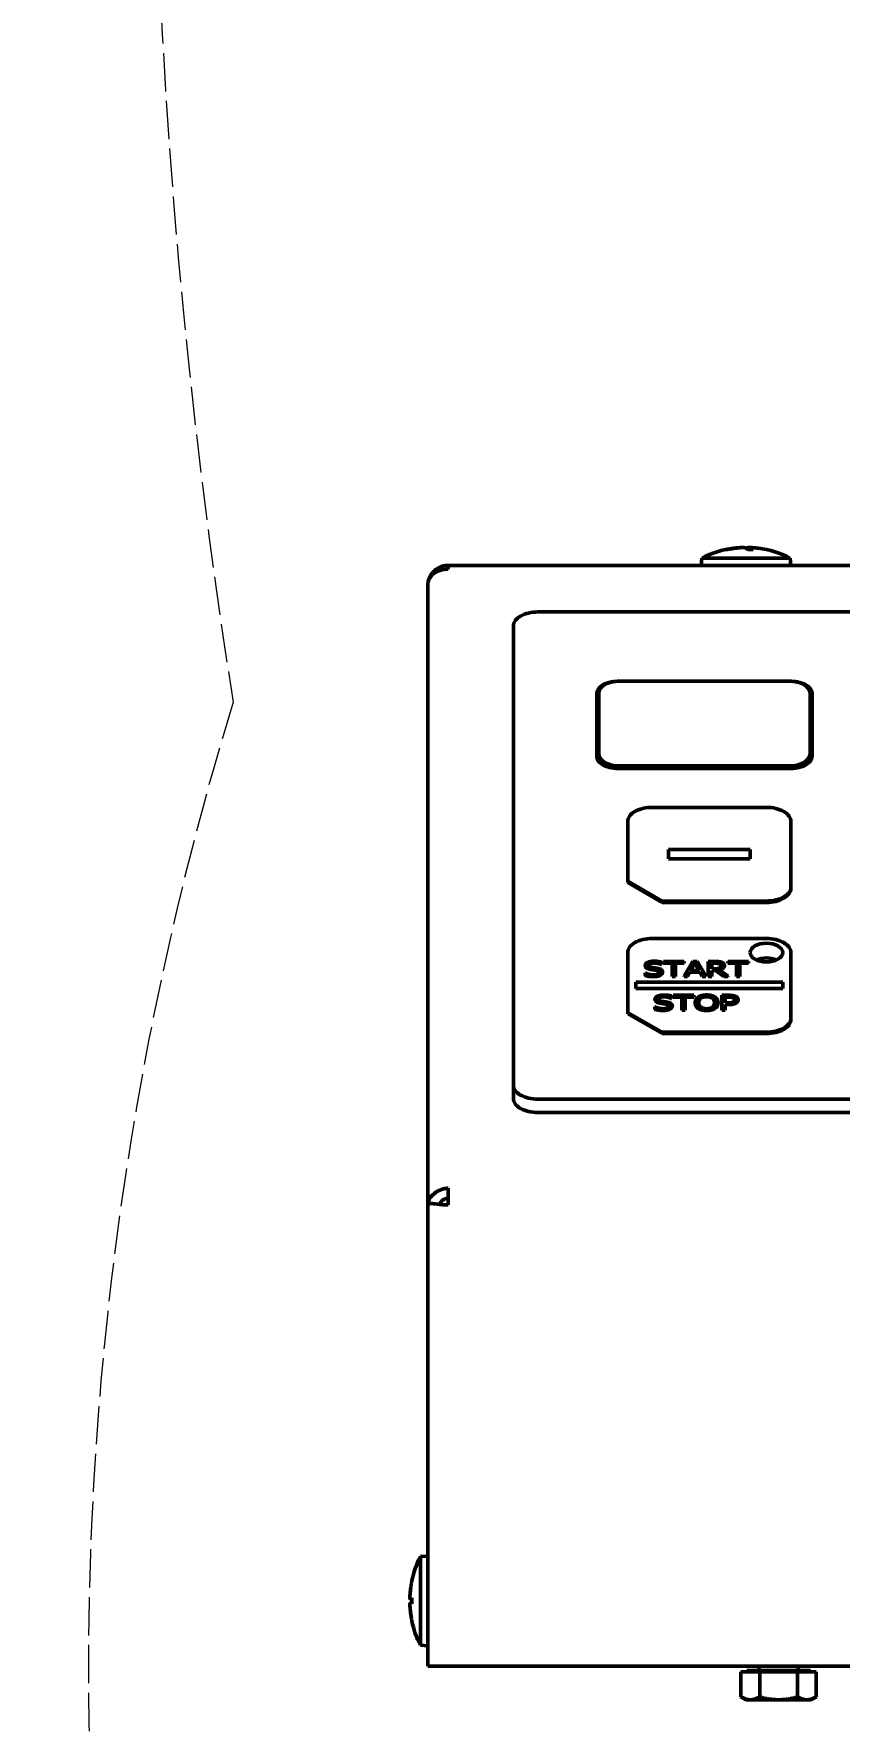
# Model space of a CAD drawing. Header units: inches. Extents: x 3110 to 5380, y 935 to 5515.
# Drawn here: x 4216.8 to 4279.9, y 4551.9 to 4684.7 of the extents above; entities that cross this region are included whole.
import ezdxf

# ---------------------------------------------------------------- set-up
doc = ezdxf.new("R2010")
doc.units = ezdxf.units.IN
doc.header["$MEASUREMENT"] = 0
doc.linetypes.add('AM_ISO02W050x2', pattern=[3.75, 3, -0.75])
doc.linetypes.add('HIDDEN', pattern=[0.375, 0.25, -0.125])
for name, color, linetype, lineweight in [('AM_0', 7, 'Continuous', 30), ('am_3', 6, 'HIDDEN', 15), ('AM_5', 92, 'Continuous', 15), ('Visibile (ISO)', 7, 'Continuous', 50)]:
    doc.layers.add(name, color=color, linetype=linetype, lineweight=lineweight)
doc.styles.get("Standard").update_dxf_attribs({"font": 'ROMANS.SHX'})
doc.dimstyles.new('AM_ANSI$0', dxfattribs={"dimtxt": 0.12, "dimasz": 0.12, "dimexe": 0.1, "dimexo": 0.05, "dimgap": 0.06, "dimtad": 0, "dimtih": 1, "dimtoh": 1, "dimdec": 4, "dimzin": 7, "dimdsep": 46, "dimtxsty": 'Standard', "dimcen": 0, "dimclrd": 256, "dimclre": 256, "dimclrt": 140, "dimadec": 0, "dimazin": 2, "dimtp": 0.1, "dimtm": 0.1, "dimtfac": 0.71, "dimtdec": 4, "dimtofl": 0, "dimtmove": 0, "dimatfit": 3, "dimfxl": 1, "dimtolj": 1, "dimtzin": 7, "dimlwd": -1, "dimlwe": -1, "dimarcsym": 1})

# ---------------------------------------------------------------- blocks, each defined once
blk = doc.blocks.new('_ClosedBlank')
at = {"layer": 'AM_0', "color": 0, "lineweight": -2}
for p, q in [((-1, 0.1667), (0, 0)), ((-1, 0.1667), (-1, -0.1667)), ((0, 0), (-1, -0.1667))]:
    blk.add_line(p, q, dxfattribs=at)
blk = doc.blocks.new('*D36')
at = {"layer": 'AM_5', "linetype": 'ByBlock', "transparency": 16777216}
for p, q in [((3542.38, 4667.91), (3542.38, 2583.34)), ((5318.27, 4667.91), (5318.27, 2583.34)), ((3612.38, 2583.44), (4172, 2583.44)), ((5248.27, 2583.44), (4688.66, 2583.44))]:
    blk.add_line(p, q, dxfattribs=at)
at = {"layer": 'Defpoints', "color": 0, "transparency": 16777216}
for p in [(3542.38, 4667.96), (5318.27, 4667.96), (5318.27, 2583.44)]:
    blk.add_point(p, dxfattribs=at)
at = {"layer": 'AM_5', "transparency": 16777216, "xscale": 70, "yscale": 70, "zscale": 70, "rotation": 180}
blk.add_blockref('_ClosedBlank', (3542.38, 2583.44), dxfattribs=at)
at = {"layer": 'AM_5', "transparency": 16777216, "xscale": 70, "yscale": 70, "zscale": 70}
blk.add_blockref('_ClosedBlank', (5318.27, 2583.44), dxfattribs=at)
at = {"layer": 'AM_5', "color": 140, "transparency": 16777216, "insert": (4430.33, 2583.44), "char_height": 70, "attachment_point": 5}
blk.add_mtext('\\A1;200 MAX', dxfattribs=at)
blk = doc.blocks.new('*D38')
at = {"layer": 'AM_5', "linetype": 'ByBlock', "transparency": 16777216}
for p, q in [((4430.28, 5357.94), (3215.67, 5357.94)), ((3215.77, 5287.94), (3215.77, 4635.08)), ((3215.77, 3852.21), (3215.77, 4505.08)), ((4214.28, 3782.21), (3215.67, 3782.21))]:
    blk.add_line(p, q, dxfattribs=at)
at = {"layer": 'Defpoints', "color": 0, "transparency": 16777216}
for p in [(3215.77, 5357.94), (4430.33, 5357.94), (4214.33, 3782.21)]:
    blk.add_point(p, dxfattribs=at)
at = {"layer": 'AM_5', "transparency": 16777216, "xscale": 70, "yscale": 70, "zscale": 70}
for p, rotation in [((3215.77, 5357.94), 90), ((3215.77, 3782.21), 270)]:
    blk.add_blockref('_ClosedBlank', p, dxfattribs=dict(at, rotation=rotation))
at = {"layer": 'AM_5', "color": 140, "transparency": 16777216, "insert": (3215.77, 4570.08), "char_height": 70, "attachment_point": 5}
blk.add_mtext('\\A1;1576', dxfattribs=at)

msp = doc.modelspace()

# ---------------------------------------------------------------- linework, layer by layer
at = {"layer": 'am_3', "linetype": 'AM_ISO02W050x2'}
for centre, radius, start, end in [((4741.53217, 4712.79003), 515.44705, 157.8651337, 188.981805), ((4479.24651, 4556.63054), 258.18415, 162.9531797, 201.4089047)]:
    msp.add_arc(centre, radius, start, end, dxfattribs=at)
at = {"layer": 'Visibile (ISO)'}
for p, q in [((4271.17293, 4644.28906), (4271.08525, 4644.28906)), ((4273.18314, 4644.28906), (4272.79831, 4644.28906)), ((4272.85692, 4644.38251), (4272.84875, 4644.28906)), ((4249.27674, 4643.04255), (4366.39674, 4643.04255)), ((4249.27674, 4642.75319), (4249.27674, 4643.04255)), ((4269.16747, 4643.6223), (4269.11674, 4643.04255)), ((4269.16747, 4643.6223), (4276.10602, 4643.6223)), ((4276.10602, 4643.6223), (4276.15674, 4643.04255)), ((4247.67721, 4641.44255), (4247.67674, 4641.44255)), ((4247.67674, 4641.40406), (4247.67674, 4641.44255)), ((4247.67674, 4592.96794), (4247.67674, 4641.40406)), ((4256.31674, 4639.39664), (4319.03674, 4639.39664)), ((4254.39674, 4602.32066), (4254.39674, 4638.29537)), ((4262.71674, 4633.9768), (4276.02874, 4633.9768)), ((4260.92474, 4628.0903), (4260.92474, 4633.00929)), ((4261.08474, 4628.26857), (4261.08474, 4633.04072)), ((4277.66074, 4633.04072), (4277.66074, 4628.26857)), ((4277.71717, 4632.29224), (4277.66074, 4632.29224)), ((4277.82074, 4633.00929), (4277.82074, 4628.0903)), ((4261.08474, 4628.16372), (4261.08474, 4628.26857)), ((4277.66074, 4628.16372), (4277.66074, 4628.26857)), ((4261.11674, 4627.97926), (4261.11674, 4627.64523)), ((4276.15674, 4627.13587), (4262.58874, 4627.13587)), ((4276.02874, 4627.33249), (4262.71674, 4627.33249)), ((4262.71674, 4627.22764), (4276.02874, 4627.22764)), ((4263.35674, 4618.2994), (4263.35674, 4622.98249)), ((4265.27674, 4624.08376), (4274.23674, 4624.08376)), ((4276.15674, 4622.98249), (4276.15674, 4617.84324)), ((4266.55674, 4620.05102), (4266.55674, 4620.7852)), ((4266.55674, 4620.7852), (4272.95674, 4620.7852)), ((4272.95674, 4620.7852), (4272.95674, 4620.05102)), ((4272.95674, 4620.05102), (4266.55674, 4620.05102)), ((4266.55674, 4620.04578), (4266.55674, 4620.05102)), ((4272.95674, 4620.04578), (4266.55674, 4620.04578)), ((4272.95674, 4620.04578), (4272.95674, 4620.05102)), ((4263.35674, 4618.19455), (4263.35674, 4618.2994)), ((4266.07203, 4616.74198), (4263.35674, 4618.2994)), ((4266.07203, 4616.63713), (4263.35674, 4618.19455)), ((4276.15674, 4617.73839), (4276.15674, 4617.84324)), ((4274.23674, 4616.74198), (4266.07203, 4616.74198)), ((4266.07203, 4616.63713), (4266.07203, 4616.74198)), ((4274.23674, 4616.63713), (4266.07203, 4616.63713)), ((4265.27674, 4613.80527), (4274.23674, 4613.80527)), ((4263.35674, 4608.02091), (4263.35674, 4612.704)), ((4276.15674, 4612.704), (4276.15674, 4607.56475)), ((4264.71964, 4610.91428), (4264.71964, 4611.10854)), ((4264.71964, 4611.10854), (4264.73936, 4611.10854)), ((4264.71964, 4610.90904), (4264.71964, 4610.91428)), ((4264.73443, 4611.69079), (4264.73443, 4611.69604)), ((4264.86596, 4611.4805), (4264.86596, 4611.48575)), ((4265.20135, 4611.37771), (4265.20135, 4611.38296)), ((4266.02011, 4611.76865), (4266.00038, 4611.76865)), ((4266.00038, 4611.76341), (4266.00038, 4611.76865)), ((4266.02011, 4611.76341), (4266.00038, 4611.76341)), ((4266.02011, 4611.95348), (4266.02011, 4611.76865)), ((4266.02011, 4611.76341), (4266.02011, 4611.76865)), ((4266.09902, 4611.1712), (4266.09902, 4611.17644)), ((4266.16643, 4611.87049), (4266.16643, 4612.00817)), ((4266.16643, 4612.00817), (4267.79736, 4612.00817)), ((4266.84708, 4611.87049), (4266.16643, 4611.87049)), ((4266.16643, 4611.86525), (4266.16643, 4611.87049)), ((4266.84708, 4611.86525), (4266.16643, 4611.86525)), ((4266.84708, 4610.8445), (4266.84708, 4611.87049)), ((4267.79736, 4611.87049), (4267.11671, 4611.87049)), ((4267.11671, 4611.87049), (4267.11671, 4610.8445)), ((4267.79736, 4611.86525), (4267.11671, 4611.86525)), ((4267.78421, 4610.8445), (4268.46815, 4612.00817)), ((4267.79736, 4612.00817), (4267.79736, 4611.87049)), ((4267.79736, 4611.86525), (4267.79736, 4611.87049)), ((4268.24126, 4611.16984), (4268.05713, 4610.8445)), ((4268.24126, 4611.1646), (4268.05713, 4610.83926)), ((4269.01563, 4611.16984), (4268.24126, 4611.16984)), ((4268.24126, 4611.1646), (4268.24126, 4611.16984)), ((4269.01563, 4611.1646), (4268.24126, 4611.1646)), ((4268.31525, 4611.30186), (4268.62762, 4611.84975)), ((4268.94164, 4611.30186), (4268.31525, 4611.30186)), ((4268.62762, 4611.8445), (4268.31824, 4611.30186)), ((4268.46815, 4612.00817), (4268.80025, 4612.00817)), ((4268.62762, 4611.8445), (4268.62762, 4611.84975)), ((4268.62762, 4611.84975), (4268.94164, 4611.30186)), ((4268.93864, 4611.30186), (4268.62762, 4611.8445)), ((4268.80025, 4612.00817), (4269.48419, 4610.8445)), ((4269.19977, 4610.8445), (4269.01563, 4611.16984)), ((4269.01563, 4611.1646), (4269.01563, 4611.16984)), ((4269.19977, 4610.83926), (4269.01563, 4611.1646)), ((4269.67655, 4610.8445), (4269.67655, 4612.00817)), ((4269.67655, 4612.00817), (4270.19937, 4612.00817)), ((4269.94618, 4611.43671), (4269.94618, 4611.87426)), ((4269.94618, 4611.87426), (4270.21417, 4611.87426)), ((4270.21417, 4611.86902), (4269.94618, 4611.86902)), ((4270.18293, 4611.43671), (4269.94618, 4611.43671)), ((4270.25527, 4611.30752), (4269.94618, 4611.30752)), ((4269.94618, 4611.30752), (4269.94618, 4610.8445)), ((4270.25527, 4611.30227), (4269.94618, 4611.30227)), ((4270.89646, 4610.8445), (4270.25527, 4611.30752)), ((4270.25527, 4611.30227), (4270.25527, 4611.30752)), ((4270.89646, 4610.83926), (4270.25527, 4611.30227)), ((4270.5249, 4611.3509), (4271.24665, 4610.8445)), ((4270.53641, 4611.82942), (4270.53641, 4611.83466)), ((4270.94578, 4611.68702), (4270.94578, 4611.69226)), ((4271.20062, 4611.87049), (4271.20062, 4612.00817)), ((4271.20062, 4612.00817), (4272.83155, 4612.00817)), ((4271.88127, 4611.87049), (4271.20062, 4611.87049)), ((4271.20062, 4611.86525), (4271.20062, 4611.87049)), ((4271.88127, 4611.86525), (4271.20062, 4611.86525)), ((4271.88127, 4610.8445), (4271.88127, 4611.87049)), ((4272.83155, 4611.87049), (4272.1509, 4611.87049)), ((4272.1509, 4611.87049), (4272.1509, 4610.8445)), ((4272.83155, 4611.86525), (4272.1509, 4611.86525)), ((4272.83155, 4612.00817), (4272.83155, 4611.87049)), ((4272.83155, 4611.86525), (4272.83155, 4611.87049)), ((4263.99674, 4609.90101), (4263.99674, 4610.37823)), ((4263.99674, 4610.37823), (4275.51674, 4610.37823)), ((4263.99674, 4609.89577), (4263.99674, 4609.90101)), ((4275.51674, 4609.90101), (4263.99674, 4609.90101)), ((4275.51674, 4609.89577), (4263.99674, 4609.89577)), ((4267.11671, 4610.8445), (4266.84708, 4610.8445)), ((4266.84708, 4610.83926), (4266.84708, 4610.8445)), ((4267.11671, 4610.83926), (4266.84708, 4610.83926)), ((4267.11671, 4610.83926), (4267.11671, 4610.8445)), ((4268.05713, 4610.8445), (4267.78421, 4610.8445)), ((4267.78421, 4610.83926), (4267.78421, 4610.8445)), ((4268.05713, 4610.83926), (4267.78421, 4610.83926)), ((4268.05713, 4610.83926), (4268.05713, 4610.8445)), ((4269.48419, 4610.8445), (4269.19977, 4610.8445)), ((4269.19977, 4610.83926), (4269.19977, 4610.8445)), ((4269.48419, 4610.83926), (4269.19977, 4610.83926)), ((4269.48419, 4610.83926), (4269.48419, 4610.8445)), ((4269.94618, 4610.8445), (4269.67655, 4610.8445)), ((4269.67655, 4610.83926), (4269.67655, 4610.8445)), ((4269.94618, 4610.83926), (4269.67655, 4610.83926)), ((4269.94618, 4610.83926), (4269.94618, 4610.8445)), ((4270.89646, 4610.83926), (4270.89646, 4610.8445)), ((4271.24665, 4610.8445), (4270.89646, 4610.8445)), ((4271.24665, 4610.83926), (4270.89646, 4610.83926)), ((4271.24665, 4610.83926), (4271.24665, 4610.8445)), ((4272.1509, 4610.8445), (4271.88127, 4610.8445)), ((4271.88127, 4610.83926), (4271.88127, 4610.8445)), ((4272.1509, 4610.83926), (4271.88127, 4610.83926)), ((4272.1509, 4610.83926), (4272.1509, 4610.8445)), ((4275.51674, 4610.37823), (4275.51674, 4609.90101)), ((4275.51674, 4609.89577), (4275.51674, 4609.90101)), ((4265.48085, 4608.26488), (4265.48085, 4608.45914)), ((4265.48085, 4608.45914), (4265.50058, 4608.45914)), ((4265.48085, 4608.25963), (4265.48085, 4608.26488)), ((4265.49564, 4609.04139), (4265.49564, 4609.04663)), ((4265.62717, 4608.8311), (4265.62717, 4608.83634)), ((4265.96256, 4608.72831), (4265.96256, 4608.73355)), ((4266.78132, 4609.11924), (4266.76159, 4609.11924)), ((4266.76159, 4609.114), (4266.76159, 4609.11924)), ((4266.78132, 4609.114), (4266.76159, 4609.114)), ((4266.78132, 4609.30407), (4266.78132, 4609.11924)), ((4266.78132, 4609.114), (4266.78132, 4609.11924)), ((4266.86023, 4608.52179), (4266.86023, 4608.52703)), ((4266.92764, 4609.22109), (4266.92764, 4609.35877)), ((4266.92764, 4609.35877), (4268.55857, 4609.35877)), ((4267.60829, 4609.22109), (4266.92764, 4609.22109)), ((4266.92764, 4609.21584), (4266.92764, 4609.22109)), ((4267.60829, 4609.21584), (4266.92764, 4609.21584)), ((4267.60829, 4608.19509), (4267.60829, 4609.22109)), ((4268.55857, 4609.22109), (4267.87792, 4609.22109)), ((4267.87792, 4609.22109), (4267.87792, 4608.19509)), ((4268.55857, 4609.21584), (4267.87792, 4609.21584)), ((4268.55857, 4609.35877), (4268.55857, 4609.22109)), ((4268.55857, 4609.21584), (4268.55857, 4609.22109)), ((4268.649, 4608.77169), (4268.649, 4608.77693)), ((4270.44269, 4608.77169), (4270.44269, 4608.77693)), ((4270.73863, 4608.19509), (4270.73863, 4609.35877)), ((4270.73863, 4609.35877), (4271.24829, 4609.35877)), ((4271.00826, 4608.7609), (4271.00826, 4609.22486)), ((4271.00826, 4609.22486), (4271.23185, 4609.22486)), ((4271.23185, 4609.21962), (4271.00826, 4609.21962)), ((4271.1924, 4608.7609), (4271.00826, 4608.7609)), ((4271.23679, 4608.62888), (4271.00826, 4608.62888)), ((4271.00826, 4608.62888), (4271.00826, 4608.19509)), ((4271.23679, 4608.62364), (4271.00826, 4608.62364)), ((4272.02101, 4609.00273), (4272.02101, 4609.00797)), ((4266.07203, 4606.46349), (4263.35674, 4608.02091)), ((4263.35674, 4607.91606), (4263.35674, 4608.02091)), ((4266.07203, 4606.35864), (4263.35674, 4607.91606)), ((4267.87792, 4608.19509), (4267.60829, 4608.19509)), ((4267.60829, 4608.18985), (4267.60829, 4608.19509)), ((4267.87792, 4608.18985), (4267.60829, 4608.18985)), ((4267.87792, 4608.18985), (4267.87792, 4608.19509)), ((4271.00826, 4608.19509), (4270.73863, 4608.19509)), ((4270.73863, 4608.18985), (4270.73863, 4608.19509)), ((4271.00826, 4608.18985), (4270.73863, 4608.18985)), ((4271.00826, 4608.18985), (4271.00826, 4608.19509)), ((4276.15674, 4607.4599), (4276.15674, 4607.56475)), ((4274.23674, 4606.46349), (4266.07203, 4606.46349)), ((4266.07203, 4606.35864), (4266.07203, 4606.46349)), ((4274.23674, 4606.35864), (4266.07203, 4606.35864)), ((4254.39674, 4601.27214), (4254.39674, 4602.32066)), ((4319.03674, 4601.21939), (4256.31674, 4601.21939)), ((4256.31674, 4600.17088), (4319.03674, 4600.17088)), ((4249.27674, 4592.92656), (4249.27674, 4594.2372)), ((4247.7046, 4592.96794), (4247.67674, 4592.96794)), ((4247.67674, 4592.85441), (4247.67674, 4592.96794)), ((4247.67674, 4556.77972), (4247.67674, 4592.85441)), ((4247.09699, 4565.369), (4247.67674, 4565.41972)), ((4247.09699, 4558.43044), (4247.09699, 4565.369)), ((4246.43023, 4563.4596), (4246.43023, 4563.45482)), ((4246.33726, 4562.06465), (4246.43023, 4562.05651)), ((4246.43023, 4562.11773), (4246.43023, 4561.72246)), ((4246.43023, 4560.35013), (4246.43023, 4560.33984)), ((4247.09699, 4558.43044), (4247.67674, 4558.37972)), ((4247.67674, 4556.77972), (4249.27674, 4556.77972)), ((4366.39674, 4556.77972), (4249.27674, 4556.77972)), ((4277.69274, 4556.45972), (4272.70074, 4556.45972)), ((4272.70074, 4556.33172), (4272.70074, 4556.45972)), ((4273.66074, 4556.45972), (4273.66074, 4556.77972)), ((4276.73274, 4556.45972), (4276.73274, 4556.77972)), ((4277.69274, 4556.33172), (4277.69274, 4556.45972)), ((4272.24071, 4556.33172), (4273.71873, 4556.33172)), ((4272.24071, 4556.33172), (4272.24071, 4554.38437)), ((4273.71873, 4556.33172), (4276.67476, 4556.33172)), ((4273.71873, 4556.33172), (4273.71873, 4554.38437)), ((4276.67476, 4556.33172), (4276.67476, 4554.38437)), ((4276.67476, 4556.33172), (4278.15278, 4556.33172)), ((4278.15278, 4556.33172), (4278.15278, 4554.38437)), ((4272.63674, 4554.15572), (4272.24071, 4554.38437)), ((4272.63674, 4554.15572), (4272.97972, 4554.15572)), ((4272.97972, 4554.15572), (4275.19674, 4554.15572)), ((4275.19674, 4554.15572), (4277.41377, 4554.15572)), ((4277.41377, 4554.15572), (4277.75674, 4554.15572)), ((4277.75674, 4554.15572), (4278.15278, 4554.38437))]:
    msp.add_line(p, q, dxfattribs=at)
for centre, radius, start, end in [((4272.63674, 4636.77055), 7.68, 97.2443614, 116.8546651), ((4272.63674, 4636.77055), 7.68, 63.1453349, 82.7556386), ((4253.94874, 4561.89972), 7.68, 153.1453349, 168.1792197), ((4246.49551, 4563.4596), 0.06528, 168.1792197, 180), ((4246.49551, 4560.33984), 0.06528, 180, 191.8207803), ((4253.94874, 4561.89972), 7.68, 191.8207803, 206.8546651)]:
    msp.add_arc(centre, radius, start, end, dxfattribs=at)
for centre, major_axis, start_param, end_param in [((4256.31674, 4638.29537), (-1.92, 0), 4.71238898, 6.283185307), ((4262.58874, 4633.00929), (-1.664, 0), 4.844100976, 6.283185307), ((4262.71674, 4633.04072), (-1.632, 0), 4.71238898, 6.283185307), ((4276.02874, 4633.04072), (1.632, 0), 0, 1.570796327), ((4276.15674, 4633.00929), (1.664, 0), 0, 1.439084331), ((4262.58874, 4631.96078), (-1.664, 0), 5.841064173, 6.283185307), ((4276.15674, 4631.96078), (1.664, 0), 0, 0.442121134), ((4262.71674, 4628.26857), (-1.632, 0), 0, 1.570796327), ((4262.71674, 4628.16372), (-1.632, 0), 0, 1.570796327), ((4276.02874, 4628.26857), (1.632, 0), 4.71238898, 6.283185307), ((4276.02874, 4628.16372), (1.632, 0), 4.71238898, 6.283185307), ((4262.58874, 4628.0903), (-1.664, 0), 0, 1.570796327), ((4276.15674, 4628.0903), (1.664, 0), 4.71238898, 6.283185307), ((4265.27674, 4622.98249), (-1.92, 0), 4.71238898, 6.283185307), ((4274.23674, 4622.98249), (1.92, 0), 0, 1.570796327), ((4274.23674, 4617.84324), (1.92, 0), 4.71238898, 6.283185307), ((4274.23674, 4617.73839), (1.92, 0), 4.71238898, 6.283185307), ((4265.27674, 4612.704), (-1.92, 0), 4.71238898, 6.283185307), ((4274.23674, 4612.704), (1.92, 0), 0, 1.570796327), ((4274.23674, 4611.55063), (-1.28, 0), 4.045066253, 5.379711707), ((4274.23674, 4607.56475), (1.92, 0), 4.71238898, 6.283185307), ((4274.23674, 4607.4599), (1.92, 0), 4.71238898, 6.283185307), ((4256.31674, 4602.32066), (-1.92, 0), 0, 1.570796327), ((4256.31674, 4601.27214), (-1.92, 0), 0, 1.570796327)]:
    msp.add_ellipse(centre, major_axis=major_axis, ratio=0.573576436, start_param=start_param, end_param=end_param, dxfattribs=at)
msp.add_ellipse((4274.23674, 4612.704), major_axis=(-1.28, 0), ratio=0.573576436, dxfattribs=at)
for points, degree, knots in [([(4271.07079, 4644.28768), (4271.07112, 4644.28774), (4271.07144, 4644.2878), (4271.07619, 4644.28866), (4271.0807, 4644.28906), (4271.08525, 4644.28906)], 3, [-0.016040382605, -0.016040382605, -0.016040382605, -0.016040382605, -0.01585275122, -0.01585275122, -0.013295072263, -0.013295072263, -0.013295072263, -0.013295072263]), ([(4271.16725, 4644.28768), (4271.16744, 4644.28774), (4271.16762, 4644.2878), (4271.16862, 4644.28811), (4271.16943, 4644.28833), (4271.17025, 4644.2885)], 3, [-0.0160403875277, -0.0160403875277, -0.0160403875277, -0.0160403875277, -0.0158528664065, -0.0158528664065, -0.0150442554899, -0.0150442554899, -0.0150442554899, -0.0150442554899]), ([(4271.17025, 4644.2885), (4271.25148, 4644.30562), (4271.33297, 4644.32138), (4271.49635, 4644.35012), (4271.57825, 4644.36312), (4271.74237, 4644.38632), (4271.82459, 4644.39654), (4271.98926, 4644.41419), (4272.07171, 4644.42162), (4272.23676, 4644.43368), (4272.31936, 4644.43831), (4272.40198, 4644.44155)], 3, [1.3663998288, 1.3663998288, 1.3663998288, 1.3663998288, 1.3995692919, 1.3995692919, 1.432738755, 1.432738755, 1.4659082181, 1.4659082181, 1.4990776813, 1.4990776813, 1.5322471444, 1.5322471444, 1.5322471444, 1.5322471444]), ([(4272.29851, 4644.44155), (4272.25634, 4644.43989), (4272.21419, 4644.43787), (4272.12994, 4644.43309), (4272.08785, 4644.43034), (4272.00372, 4644.42409), (4271.96169, 4644.4206), (4271.87771, 4644.4129), (4271.83576, 4644.40868), (4271.75195, 4644.39951), (4271.71009, 4644.39456), (4271.66829, 4644.38924)], 3, [4.7509381628, 4.7509381628, 4.7509381628, 4.7509381628, 4.76791736003, 4.76791736003, 4.78489655726, 4.78489655726, 4.80187575449, 4.80187575449, 4.81885495173, 4.81885495173, 4.83583414896, 4.83583414896, 4.83583414896, 4.83583414896]), ([(4272.36781, 4644.44013), (4272.36742, 4644.44023), (4272.36706, 4644.44031), (4272.36349, 4644.44119), (4272.36158, 4644.44146), (4272.35811, 4644.44196), (4272.35679, 4644.44208), (4272.35348, 4644.44237), (4272.35192, 4644.44244), (4272.3469, 4644.44263), (4272.34367, 4644.44264), (4272.33606, 4644.44261), (4272.33175, 4644.44255), (4272.32228, 4644.44234), (4272.31713, 4644.4422), (4272.30739, 4644.44188), (4272.30297, 4644.44172), (4272.29851, 4644.44155)], 3, [0.00324461781, 0.00324461781, 0.00324461781, 0.00324461781, 0.00330281766, 0.00330281766, 0.00383953859, 0.00383953859, 0.00448438134, 0.00448438134, 0.0056872044, 0.0056872044, 0.00841455883, 0.00841455883, 0.01114191325, 0.01114191325, 0.01386926768, 0.01386926768, 0.01596140028, 0.01596140028, 0.01596140028, 0.01596140028]), ([(4272.40198, 4644.44155), (4272.40894, 4644.44182), (4272.41623, 4644.44205), (4272.43051, 4644.4424), (4272.43753, 4644.44252), (4272.45094, 4644.44265), (4272.4572, 4644.44265), (4272.46871, 4644.44252), (4272.47382, 4644.4424), (4272.48326, 4644.44195), (4272.48678, 4644.44189), (4272.4938, 4644.44075)], 3, [0, 0, 0, 0, 0.00319228006, 0.00319228006, 0.00638456011, 0.00638456011, 0.00957684017, 0.00957684017, 0.01276912023, 0.01276912023, 0.01596140028, 0.01596140028, 0.01596140028, 0.01596140028]), ([(4272.4938, 4644.44075), (4272.51587, 4644.43717), (4272.53792, 4644.43209), (4272.58187, 4644.41906), (4272.60377, 4644.41111), (4272.64738, 4644.39244), (4272.66909, 4644.38172), (4272.71232, 4644.35762), (4272.73383, 4644.34424), (4272.77358, 4644.317), (4272.79184, 4644.3035), (4272.81004, 4644.28906)], 3, [1.6093455092, 1.6093455092, 1.6093455092, 1.6093455092, 1.6416834361, 1.6416834361, 1.674021363, 1.674021363, 1.7063592899, 1.7063592899, 1.7386972168, 1.7386972168, 1.7663445939, 1.7663445939, 1.7663445939, 1.7663445939]), ([(4272.77969, 4644.44075), (4272.75762, 4644.43717), (4272.73557, 4644.43209), (4272.69162, 4644.41906), (4272.66972, 4644.41111), (4272.64419, 4644.40018), (4272.64046, 4644.39854), (4272.63674, 4644.39687)], 3, [4.7509381628, 4.7509381628, 4.7509381628, 4.7509381628, 4.7832760897, 4.7832760897, 4.8156140166, 4.8156140166, 4.82113815296, 4.82113815296, 4.82113815296, 4.82113815296]), ([(4272.87151, 4644.44155), (4272.86455, 4644.44182), (4272.85726, 4644.44205), (4272.84298, 4644.4424), (4272.83595, 4644.44252), (4272.82255, 4644.44265), (4272.81629, 4644.44265), (4272.80478, 4644.44252), (4272.79966, 4644.4424), (4272.79022, 4644.44195), (4272.78671, 4644.44189), (4272.77969, 4644.44075)], 3, [0, 0, 0, 0, 0.00319228006, 0.00319228006, 0.00638456011, 0.00638456011, 0.00957684017, 0.00957684017, 0.01276912023, 0.01276912023, 0.01596140028, 0.01596140028, 0.01596140028, 0.01596140028]), ([(4272.78818, 4644.28768), (4272.78842, 4644.28774), (4272.78865, 4644.2878), (4272.79205, 4644.28866), (4272.79521, 4644.28906), (4272.79831, 4644.28906)], 3, [-0.016040382605, -0.016040382605, -0.016040382605, -0.016040382605, -0.01585275122, -0.01585275122, -0.013295072263, -0.013295072263, -0.013295072263, -0.013295072263]), ([(4272.85692, 4644.38251), (4272.85753, 4644.38945), (4272.8593, 4644.39615), (4272.86434, 4644.40829), (4272.86769, 4644.41348), (4272.87525, 4644.42298), (4272.87935, 4644.42649), (4272.88832, 4644.43323), (4272.89234, 4644.43514), (4272.90119, 4644.43908), (4272.90431, 4644.4398), (4272.91, 4644.44119), (4272.91191, 4644.44146), (4272.91538, 4644.44196), (4272.91669, 4644.44208), (4272.92001, 4644.44237), (4272.92157, 4644.44244), (4272.92658, 4644.44263), (4272.92982, 4644.44264), (4272.93743, 4644.44261), (4272.94174, 4644.44255), (4272.95121, 4644.44234), (4272.95636, 4644.4422), (4272.9661, 4644.44188), (4272.97051, 4644.44172), (4272.97498, 4644.44155)], 3, [0.00232475373, 0.00232475373, 0.00232475373, 0.00232475373, 0.00241823559, 0.00241823559, 0.00252376338, 0.00252376338, 0.00266576466, 0.00266576466, 0.00289308541, 0.00289308541, 0.00330306379, 0.00330306379, 0.00383986685, 0.00383986685, 0.00448481481, 0.00448481481, 0.00568767052, 0.00568767052, 0.00841499983, 0.00841499983, 0.01114232914, 0.01114232914, 0.01386965845, 0.01386965845, 0.01596140028, 0.01596140028, 0.01596140028, 0.01596140028]), ([(4272.97498, 4644.44155), (4273.01715, 4644.43989), (4273.0593, 4644.43787), (4273.14355, 4644.43309), (4273.18564, 4644.43034), (4273.26976, 4644.42409), (4273.31179, 4644.4206), (4273.39577, 4644.4129), (4273.43772, 4644.40868), (4273.52153, 4644.39951), (4273.56339, 4644.39456), (4273.6052, 4644.38924)], 3, [1.60934550921, 1.60934550921, 1.60934550921, 1.60934550921, 1.62632470644, 1.62632470644, 1.64330390367, 1.64330390367, 1.66028310091, 1.66028310091, 1.67726229814, 1.67726229814, 1.69424149537, 1.69424149537, 1.69424149537, 1.69424149537]), ([(4273.19864, 4644.28768), (4273.19829, 4644.28774), (4273.19794, 4644.2878), (4273.19278, 4644.28866), (4273.18794, 4644.28906), (4273.18314, 4644.28906)], 3, [-0.016040387528, -0.016040387528, -0.016040387528, -0.016040387528, -0.015852866406, -0.015852866406, -0.013295076382, -0.013295076382, -0.013295076382, -0.013295076382]), ([(4249.27674, 4642.75319), (4249.18027, 4642.75319), (4249.08399, 4642.74752), (4248.88891, 4642.72293), (4248.79068, 4642.70333), (4248.59489, 4642.64782), (4248.49823, 4642.61109), (4248.23162, 4642.47959), (4248.07989, 4642.36397), (4247.86298, 4642.10528), (4247.78894, 4641.97285), (4247.69763, 4641.69415), (4247.67674, 4641.55275), (4247.67674, 4641.40406)], 3, [0, 0, 0, 0, 0.0452214655, 0.0452214655, 0.0930072418, 0.0930072418, 0.1438239847, 0.1438239847, 0.2419947386, 0.2419947386, 0.3226396639, 0.3226396639, 0.3960018318, 0.3960018318, 0.3960018318, 0.3960018318]), ([(4247.69967, 4641.71242), (4247.70011, 4641.71498), (4247.70055, 4641.71754), (4247.71821, 4641.81779), (4247.74464, 4641.91453), (4247.8181, 4642.10876), (4247.8661, 4642.2052), (4248.03277, 4642.46942), (4248.17435, 4642.62012), (4248.48264, 4642.84259), (4248.64071, 4642.92111), (4248.96003, 4643.0189), (4249.11798, 4643.04255), (4249.27674, 4643.04255)], 3, [0.043760977, 0.043760977, 0.043760977, 0.043760977, 0.0450007925, 0.0450007925, 0.0922840319, 0.0922840319, 0.1426598962, 0.1426598962, 0.2385664909, 0.2385664909, 0.320651613, 0.320651613, 0.395025782, 0.395025782, 0.395025782, 0.395025782]), ([(4265.43481, 4611.88977), (4265.24739, 4611.88977), (4265.01728, 4611.78961), (4265.0156, 4611.70924)], 2, [0, 0, 0, 1, 1.985215919, 1.985215919, 1.985215919]), ([(4265.81786, 4611.14942), (4265.8167, 4611.21732), (4265.69787, 4611.30322), (4265.56798, 4611.32491)], 2, [0.019723853, 0.019723853, 0.019723853, 1, 2, 2, 2]), ([(4270.94578, 4611.68702), (4270.94578, 4611.55972), (4270.72057, 4611.38842), (4270.53061, 4611.34689)], 2, [0, 0, 0, 1, 1.985233945, 1.985233945, 1.985233945]), ([(4270.66463, 4611.67709), (4270.66393, 4611.72658), (4270.60217, 4611.80395), (4270.53641, 4611.82942)], 2, [0.022913714, 0.022913714, 0.022913714, 1, 2, 2, 2]), ([(4266.19602, 4609.24036), (4266.0086, 4609.24036), (4265.7785, 4609.14021), (4265.77681, 4609.05984)], 2, [0, 0, 0, 1, 1.985215919, 1.985215919, 1.985215919]), ([(4266.57907, 4608.50002), (4266.57791, 4608.56791), (4266.45908, 4608.65381), (4266.32919, 4608.6755)], 2, [0.019723853, 0.019723853, 0.019723853, 1, 2, 2, 2]), ([(4269.09619, 4609.12343), (4269.01563, 4609.06402), (4268.93063, 4608.88588), (4268.93014, 4608.77428)], 2, [0, 0, 0, 1, 1.988531396, 1.988531396, 1.988531396]), ([(4270.16155, 4608.77429), (4270.16106, 4608.88774), (4270.07442, 4609.06496), (4269.9955, 4609.12343)], 2, [0.01130696, 0.01130696, 0.01130696, 1, 2, 2, 2]), ([(4271.73986, 4609.00055), (4271.73911, 4609.0593), (4271.66754, 4609.14701), (4271.59355, 4609.1753)], 2, [0.021101566, 0.021101566, 0.021101566, 1, 2, 2, 2]), ([(4247.68528, 4593.06178), (4247.68865, 4593.0816), (4247.69305, 4593.10237), (4247.72346, 4593.22138), (4247.77142, 4593.33607), (4247.93552, 4593.59098), (4248.05341, 4593.72272), (4248.34204, 4593.95587), (4248.51114, 4594.05484), (4248.7896, 4594.16149), (4248.88793, 4594.19001), (4249.08334, 4594.22741), (4249.17994, 4594.2372), (4249.27674, 4594.2372)], 3, [0.0283505519, 0.0283505519, 0.0283505519, 0.0283505519, 0.0446946248, 0.0446946248, 0.118500171, 0.118500171, 0.2018134575, 0.2018134575, 0.2868550877, 0.2868550877, 0.3308140117, 0.3308140117, 0.3724288128, 0.3724288128, 0.3724288128, 0.3724288128]), ([(4249.27674, 4592.92656), (4249.18012, 4592.92656), (4249.08369, 4592.93105), (4248.88809, 4592.94511), (4248.78942, 4592.95494), (4248.59229, 4592.97664), (4248.49467, 4592.98859), (4248.23013, 4593.01997), (4248.08049, 4593.03671), (4247.85287, 4593.04018), (4247.77815, 4593.02874), (4247.69393, 4592.9683), (4247.67674, 4592.92428), (4247.67674, 4592.85441)], 3, [0, 0, 0, 0, 0.0452937963, 0.0452937963, 0.0933903616, 0.0933903616, 0.1448837683, 0.1448837683, 0.2418825183, 0.2418825183, 0.3321027228, 0.3321027228, 0.4102711951, 0.4102711951, 0.4102711951, 0.4102711951]), ([(4248.63679, 4592.97186), (4248.63744, 4593.00121), (4248.64539, 4593.03813), (4248.66626, 4593.08731), (4248.67058, 4593.09656), (4248.67537, 4593.10593)], 3, [0.00131029767, 0.00131029767, 0.00131029767, 0.00131029767, 0.03039988254, 0.03039988254, 0.03698836084, 0.03698836084, 0.03698836084, 0.03698836084]), ([(4249.27674, 4593.45082), (4249.23779, 4593.45082), (4249.1989, 4593.44727), (4249.11991, 4593.43341), (4249.08005, 4593.42271), (4249.00045, 4593.39419), (4248.96112, 4593.37598), (4248.85542, 4593.31562), (4248.79611, 4593.26691), (4248.7185, 4593.17843), (4248.69368, 4593.14174), (4248.67537, 4593.10593)], 3, [0, 0, 0, 0, 0.0182609171, 0.0182609171, 0.0376668622, 0.0376668622, 0.0584075879, 0.0584075879, 0.0970397795, 0.0970397795, 0.1227386863, 0.1227386863, 0.1227386863, 0.1227386863]), ([(4246.27774, 4562.19684), (4246.28098, 4562.28172), (4246.28563, 4562.36655), (4246.29772, 4562.53599), (4246.30518, 4562.62061), (4246.32288, 4562.78955), (4246.33313, 4562.87387), (4246.35642, 4563.04212), (4246.36945, 4563.12605), (4246.3983, 4563.29342), (4246.41411, 4563.37687), (4246.4313, 4563.46002)], 3, [1.6093455092, 1.6093455092, 1.6093455092, 1.6093455092, 1.6425879247, 1.6425879247, 1.6758303402, 1.6758303402, 1.7090727557, 1.7090727557, 1.7423151712, 1.7423151712, 1.7755575867, 1.7755575867, 1.7755575867, 1.7755575867]), ([(4246.43161, 4563.46143), (4246.43155, 4563.46116), (4246.43149, 4563.4609), (4246.43139, 4563.46043), (4246.43134, 4563.46022), (4246.4313, 4563.46002)], 3, [-0.0160403826049, -0.0160403826049, -0.0160403826049, -0.0160403826049, -0.0158527512203, -0.0158527512203, -0.0157095156882, -0.0157095156882, -0.0157095156882, -0.0157095156882]), ([(4246.33726, 4562.06465), (4246.33031, 4562.06525), (4246.32362, 4562.06702), (4246.31148, 4562.07205), (4246.30629, 4562.0754), (4246.29679, 4562.08295), (4246.29328, 4562.08704), (4246.28656, 4562.09597), (4246.28464, 4562.09997), (4246.28083, 4562.10845), (4246.28005, 4562.11155), (4246.27864, 4562.11705), (4246.27831, 4562.11901), (4246.2777, 4562.1229), (4246.27753, 4562.1245), (4246.27705, 4562.12953), (4246.27694, 4562.13216), (4246.2767, 4562.13947), (4246.27665, 4562.14419), (4246.27667, 4562.15486), (4246.27674, 4562.16088), (4246.277, 4562.17366), (4246.27718, 4562.18048), (4246.27751, 4562.19059), (4246.27762, 4562.19372), (4246.27774, 4562.19684)], 3, [0.00010446545, 0.00010446545, 0.00010446545, 0.00010446545, 0.00022961339, 0.00022961339, 0.00037129563, 0.00037129563, 0.00056228139, 0.00056228139, 0.00086624826, 0.00086624826, 0.00138078621, 0.00138078621, 0.0020141807, 0.0020141807, 0.00288244355, 0.00288244355, 0.00503749763, 0.00503749763, 0.00820888459, 0.00820888459, 0.01138027156, 0.01138027156, 0.01455165853, 0.01455165853, 0.01596140028, 0.01596140028, 0.01596140028, 0.01596140028]), ([(4246.27667, 4562.14524), (4246.27665, 4562.14129), (4246.27666, 4562.13763), (4246.27678, 4562.12938), (4246.27687, 4562.12538), (4246.2774, 4562.11833), (4246.27752, 4562.11605), (4246.27881, 4562.10898), (4246.27923, 4562.1062), (4246.28205, 4562.09827), (4246.28307, 4562.0956), (4246.2864, 4562.08921), (4246.28835, 4562.08582), (4246.29369, 4562.07904), (4246.29625, 4562.07616), (4246.30319, 4562.07003), (4246.30762, 4562.06676), (4246.31326, 4562.06387)], 3, [0.007343234032, 0.007343234032, 0.007343234032, 0.007343234032, 0.00957684017, 0.00957684017, 0.012769120226, 0.012769120226, 0.014365260255, 0.014365260255, 0.015147819358, 0.015147819358, 0.015446304994, 0.015446304994, 0.015678253359, 0.015678253359, 0.015819826821, 0.015819826821, 0.015961400283, 0.015961400283, 0.015961400283, 0.015961400283]), ([(4246.31326, 4562.06387), (4246.32174, 4562.05954), (4246.32858, 4562.05718), (4246.34378, 4562.05234), (4246.35191, 4562.05013), (4246.37021, 4562.04562), (4246.38035, 4562.04334), (4246.40292, 4562.03865), (4246.41533, 4562.03622), (4246.42937, 4562.03363), (4246.4298, 4562.03355), (4246.43023, 4562.03347)], 3, [1.6093455092, 1.6093455092, 1.6093455092, 1.6093455092, 1.6411265054, 1.6411265054, 1.6729075015, 1.6729075015, 1.7046884977, 1.7046884977, 1.7364694938, 1.7364694938, 1.7374728503, 1.7374728503, 1.7374728503, 1.7374728503]), ([(4246.31326, 4561.73557), (4246.32174, 4561.73991), (4246.32858, 4561.74226), (4246.34378, 4561.7471), (4246.35191, 4561.74932), (4246.37021, 4561.75383), (4246.38035, 4561.7561), (4246.40292, 4561.7608), (4246.41533, 4561.76322), (4246.42937, 4561.76581), (4246.4298, 4561.76589), (4246.43023, 4561.76597)], 3, [4.7509381628, 4.7509381628, 4.7509381628, 4.7509381628, 4.782719159, 4.782719159, 4.8145001551, 4.8145001551, 4.8462811513, 4.8462811513, 4.8780621474, 4.8780621474, 4.8790655038, 4.8790655038, 4.8790655038, 4.8790655038]), ([(4246.43161, 4562.13105), (4246.43155, 4562.13075), (4246.43149, 4562.13045), (4246.43063, 4562.126), (4246.43023, 4562.12184), (4246.43023, 4562.11773)], 3, [-0.016040387528, -0.016040387528, -0.016040387528, -0.016040387528, -0.015852866406, -0.015852866406, -0.013295076382, -0.013295076382, -0.013295076382, -0.013295076382]), ([(4246.27774, 4561.60856), (4246.27747, 4561.61562), (4246.27724, 4561.62281), (4246.27689, 4561.63645), (4246.27677, 4561.64296), (4246.27664, 4561.65497), (4246.27664, 4561.66035), (4246.27678, 4561.67007), (4246.27687, 4561.67407), (4246.2774, 4561.68112), (4246.27752, 4561.68339), (4246.27881, 4561.69046), (4246.27923, 4561.69325), (4246.28205, 4561.70118), (4246.28307, 4561.70384), (4246.2864, 4561.71024), (4246.28835, 4561.71363), (4246.29369, 4561.7204), (4246.29625, 4561.72328), (4246.30319, 4561.72941), (4246.30762, 4561.73269), (4246.31326, 4561.73557)], 3, [0, 0, 0, 0, 0.00319228006, 0.00319228006, 0.00638456011, 0.00638456011, 0.00957684017, 0.00957684017, 0.01276912023, 0.01276912023, 0.01436526025, 0.01436526025, 0.0151478493, 0.0151478493, 0.01544634087, 0.01544634087, 0.0156782805, 0.0156782805, 0.01581984039, 0.01581984039, 0.01596140028, 0.01596140028, 0.01596140028, 0.01596140028]), ([(4246.27667, 4561.65421), (4246.27666, 4561.65282), (4246.27666, 4561.65139), (4246.27667, 4561.64458), (4246.27674, 4561.63856), (4246.277, 4561.62578), (4246.27718, 4561.61896), (4246.27751, 4561.60885), (4246.27762, 4561.60572), (4246.27774, 4561.6026)], 3, [0.007332083411, 0.007332083411, 0.007332083411, 0.007332083411, 0.008209132168, 0.008209132168, 0.01138051909, 0.01138051909, 0.014551906011, 0.014551906011, 0.015961400283, 0.015961400283, 0.015961400283, 0.015961400283]), ([(4246.43124, 4560.34523), (4246.41406, 4560.42841), (4246.39825, 4560.51188), (4246.36942, 4560.67929), (4246.35639, 4560.76323), (4246.33311, 4560.93151), (4246.32286, 4561.01584), (4246.30517, 4561.18479), (4246.29772, 4561.26941), (4246.28562, 4561.43886), (4246.28098, 4561.52368), (4246.27774, 4561.60856)], 3, [1.3660740465, 1.3660740465, 1.3660740465, 1.3660740465, 1.3993086661, 1.3993086661, 1.4325432856, 1.4325432856, 1.4657779052, 1.4657779052, 1.4990125248, 1.4990125248, 1.5322471444, 1.5322471444, 1.5322471444, 1.5322471444]), ([(4246.27774, 4561.6026), (4246.28098, 4561.51772), (4246.28563, 4561.43289), (4246.29772, 4561.26345), (4246.30518, 4561.17883), (4246.32288, 4561.00989), (4246.33313, 4560.92557), (4246.35642, 4560.75732), (4246.36945, 4560.67339), (4246.398, 4560.50776), (4246.41345, 4560.42605), (4246.43023, 4560.34462)], 3, [4.7509381628, 4.7509381628, 4.7509381628, 4.7509381628, 4.7841805783, 4.7841805783, 4.8174229938, 4.8174229938, 4.8506654093, 4.8506654093, 4.8839078248, 4.8839078248, 4.9164576847, 4.9164576847, 4.9164576847, 4.9164576847]), ([(4246.43161, 4561.70945), (4246.43155, 4561.70975), (4246.43149, 4561.71004), (4246.43063, 4561.71439), (4246.43023, 4561.71845), (4246.43023, 4561.72246)], 3, [-0.016040382605, -0.016040382605, -0.016040382605, -0.016040382605, -0.01585275122, -0.01585275122, -0.013295072263, -0.013295072263, -0.013295072263, -0.013295072263]), ([(4246.43161, 4560.34357), (4246.43155, 4560.34382), (4246.43149, 4560.34408), (4246.43136, 4560.34464), (4246.4313, 4560.34493), (4246.43124, 4560.34523)], 3, [-0.0160403875277, -0.0160403875277, -0.0160403875277, -0.0160403875277, -0.0158528664064, -0.0158528664064, -0.0156384010601, -0.0156384010601, -0.0156384010601, -0.0156384010601])]:
    msp.add_open_spline(points, degree=degree, knots=knots, dxfattribs=at)
for points, degree in [([(4272.90568, 4644.44013), (4272.89429, 4644.44063), (4272.8829, 4644.4411), (4272.87151, 4644.44155)], 3), ([(4247.69967, 4641.71242), (4247.68419, 4641.62199), (4247.67674, 4641.53157), (4247.67674, 4641.44255)], 3), ([(4265.38549, 4610.82375), (4265.16518, 4610.82375), (4264.85609, 4610.87656), (4264.71964, 4610.91428)], 2), ([(4265.38549, 4610.81851), (4265.16518, 4610.81851), (4264.85609, 4610.87132), (4264.71964, 4610.90904)], 2), ([(4264.73443, 4611.69604), (4264.73443, 4611.83749), (4265.11915, 4612.02892), (4265.41673, 4612.02892)], 2), ([(4264.86596, 4611.48575), (4264.80348, 4611.52441), (4264.73443, 4611.62814), (4264.73443, 4611.69604)], 2), ([(4264.86596, 4611.4805), (4264.80348, 4611.51917), (4264.73443, 4611.6229), (4264.73443, 4611.69079)], 2), ([(4264.73936, 4611.10854), (4264.87254, 4611.03687), (4265.20957, 4610.95766), (4265.36576, 4610.95766)], 2), ([(4265.20135, 4611.38296), (4265.09613, 4611.39899), (4264.93008, 4611.44708), (4264.86596, 4611.48575)], 2), ([(4265.20135, 4611.37771), (4265.09613, 4611.39375), (4264.93008, 4611.44184), (4264.86596, 4611.4805)], 2), ([(4265.43481, 4611.89501), (4265.24739, 4611.89501), (4265.01557, 4611.79411), (4265.01557, 4611.71207)], 2), ([(4265.01557, 4611.71207), (4265.01557, 4611.63851), (4265.15203, 4611.55081), (4265.28027, 4611.53101)], 2), ([(4265.56798, 4611.33015), (4265.47427, 4611.34524), (4265.31808, 4611.36598), (4265.20135, 4611.38296)], 2), ([(4265.56798, 4611.32491), (4265.47427, 4611.33999), (4265.31808, 4611.36074), (4265.20135, 4611.37771)], 2), ([(4265.28027, 4611.53101), (4265.36576, 4611.51781), (4265.61402, 4611.48386), (4265.69622, 4611.46971)], 2), ([(4265.36576, 4610.95766), (4265.58936, 4610.95766), (4265.81788, 4611.06422), (4265.81788, 4611.15192)], 2), ([(4265.91489, 4610.92937), (4265.81788, 4610.87845), (4265.57127, 4610.82375), (4265.38549, 4610.82375)], 2), ([(4265.91489, 4610.92413), (4265.81788, 4610.87321), (4265.57127, 4610.81851), (4265.38549, 4610.81851)], 2), ([(4265.41673, 4612.02892), (4265.58771, 4612.02892), (4265.89022, 4611.99025), (4266.02011, 4611.95348)], 2), ([(4266.00038, 4611.76865), (4265.90338, 4611.81957), (4265.60086, 4611.89501), (4265.43481, 4611.89501)], 2), ([(4266.00038, 4611.76341), (4265.90338, 4611.81433), (4265.60086, 4611.88977), (4265.43481, 4611.88977)], 2), ([(4265.81788, 4611.15192), (4265.81788, 4611.2217), (4265.69787, 4611.30846), (4265.56798, 4611.33015)], 2), ([(4265.69622, 4611.46971), (4265.90502, 4611.43294), (4266.09902, 4611.28488), (4266.09902, 4611.17644)], 2), ([(4266.09902, 4611.17644), (4266.09902, 4611.1076), (4266.00202, 4610.97558), (4265.91489, 4610.92937)], 2), ([(4266.09902, 4611.1712), (4266.09902, 4611.10236), (4266.00202, 4610.97034), (4265.91489, 4610.92413)], 2), ([(4270.54956, 4611.49706), (4270.48544, 4611.46028), (4270.29966, 4611.43671), (4270.18293, 4611.43671)], 2), ([(4270.19937, 4612.00817), (4270.37364, 4612.00817), (4270.60875, 4611.98648), (4270.71561, 4611.94688)], 2), ([(4270.21417, 4611.87426), (4270.32596, 4611.87426), (4270.47886, 4611.85635), (4270.53641, 4611.83466)], 2), ([(4270.53641, 4611.82942), (4270.47886, 4611.85111), (4270.32596, 4611.86902), (4270.21417, 4611.86902)], 2), ([(4270.94578, 4611.69226), (4270.94578, 4611.56496), (4270.7189, 4611.39239), (4270.5249, 4611.3509)], 2), ([(4270.53641, 4611.83466), (4270.60217, 4611.8092), (4270.66464, 4611.73093), (4270.66464, 4611.68001)], 2), ([(4270.66464, 4611.68001), (4270.66464, 4611.61965), (4270.60875, 4611.52912), (4270.54956, 4611.49706)], 2), ([(4270.71561, 4611.94688), (4270.82248, 4611.90727), (4270.94578, 4611.78374), (4270.94578, 4611.69226)], 2), ([(4266.1467, 4608.17435), (4265.92639, 4608.17435), (4265.61731, 4608.22716), (4265.48085, 4608.26488)], 2), ([(4266.1467, 4608.16911), (4265.92639, 4608.16911), (4265.61731, 4608.22191), (4265.48085, 4608.25963)], 2), ([(4265.49564, 4609.04663), (4265.49564, 4609.18808), (4265.88036, 4609.37951), (4266.17794, 4609.37951)], 2), ([(4265.62717, 4608.83634), (4265.56469, 4608.875), (4265.49564, 4608.97873), (4265.49564, 4609.04663)], 2), ([(4265.62717, 4608.8311), (4265.56469, 4608.86976), (4265.49564, 4608.97349), (4265.49564, 4609.04139)], 2), ([(4265.50058, 4608.45914), (4265.63375, 4608.38747), (4265.97078, 4608.30826), (4266.12697, 4608.30826)], 2), ([(4265.96256, 4608.73355), (4265.85734, 4608.74958), (4265.69129, 4608.79768), (4265.62717, 4608.83634)], 2), ([(4265.96256, 4608.72831), (4265.85734, 4608.74434), (4265.69129, 4608.79243), (4265.62717, 4608.8311)], 2), ([(4266.19602, 4609.24561), (4266.0086, 4609.24561), (4265.77678, 4609.1447), (4265.77678, 4609.06266)], 2), ([(4265.77678, 4609.06266), (4265.77678, 4608.98911), (4265.91324, 4608.90141), (4266.04148, 4608.8816)], 2), ([(4266.32919, 4608.68074), (4266.23548, 4608.69583), (4266.07929, 4608.71658), (4265.96256, 4608.73355)], 2), ([(4266.32919, 4608.6755), (4266.23548, 4608.69059), (4266.07929, 4608.71134), (4265.96256, 4608.72831)], 2), ([(4266.04148, 4608.8816), (4266.12697, 4608.8684), (4266.37523, 4608.83445), (4266.45743, 4608.82031)], 2), ([(4266.12697, 4608.30826), (4266.35057, 4608.30826), (4266.57909, 4608.41482), (4266.57909, 4608.50252)], 2), ([(4266.6761, 4608.27997), (4266.57909, 4608.22904), (4266.33248, 4608.17435), (4266.1467, 4608.17435)], 2), ([(4266.6761, 4608.27472), (4266.57909, 4608.2238), (4266.33248, 4608.16911), (4266.1467, 4608.16911)], 2), ([(4266.17794, 4609.37951), (4266.34892, 4609.37951), (4266.65143, 4609.34085), (4266.78132, 4609.30407)], 2), ([(4266.76159, 4609.11924), (4266.66459, 4609.17016), (4266.36208, 4609.24561), (4266.19602, 4609.24561)], 2), ([(4266.76159, 4609.114), (4266.66459, 4609.16492), (4266.36208, 4609.24036), (4266.19602, 4609.24036)], 2), ([(4266.57909, 4608.50252), (4266.57909, 4608.5723), (4266.45908, 4608.65905), (4266.32919, 4608.68074)], 2), ([(4266.45743, 4608.82031), (4266.66623, 4608.78353), (4266.86023, 4608.63548), (4266.86023, 4608.52703)], 2), ([(4266.86023, 4608.52703), (4266.86023, 4608.45819), (4266.76323, 4608.32617), (4266.6761, 4608.27997)], 2), ([(4266.86023, 4608.52179), (4266.86023, 4608.45295), (4266.76323, 4608.32093), (4266.6761, 4608.27472)], 2), ([(4268.649, 4608.77693), (4268.649, 4608.9231), (4268.77559, 4609.14565), (4268.89232, 4609.2258)], 2), ([(4268.89068, 4608.329), (4268.77395, 4608.40633), (4268.649, 4608.63359), (4268.649, 4608.77693)], 2), ([(4268.89068, 4608.32376), (4268.77395, 4608.40109), (4268.649, 4608.62835), (4268.649, 4608.77169)], 2), ([(4269.54502, 4608.17058), (4269.33951, 4608.17058), (4269.0107, 4608.25073), (4268.89068, 4608.329)], 2), ([(4269.54502, 4608.16533), (4269.33951, 4608.16533), (4269.0107, 4608.24549), (4268.89068, 4608.32376)], 2), ([(4268.89232, 4609.2258), (4269.0107, 4609.30313), (4269.34116, 4609.38328), (4269.54502, 4609.38328)], 2), ([(4268.93014, 4608.77693), (4268.93014, 4608.89009), (4269.01563, 4609.06926), (4269.09619, 4609.12867)], 2), ([(4269.54667, 4608.30448), (4269.26553, 4608.30448), (4268.93014, 4608.54778), (4268.93014, 4608.77693)], 2), ([(4269.09619, 4609.12867), (4269.18004, 4609.19091), (4269.40034, 4609.24938), (4269.54667, 4609.24938)], 2), ([(4269.54667, 4609.24414), (4269.40034, 4609.24414), (4269.18004, 4609.18567), (4269.09619, 4609.12343)], 2), ([(4269.54502, 4609.38328), (4269.75218, 4609.38328), (4270.08428, 4609.3003), (4270.19937, 4609.2258)], 2), ([(4270.19937, 4608.329), (4270.07442, 4608.2479), (4269.74396, 4608.17058), (4269.54502, 4608.17058)], 2), ([(4270.19937, 4608.32376), (4270.07442, 4608.24266), (4269.74396, 4608.16533), (4269.54502, 4608.16533)], 2), ([(4269.54667, 4609.24938), (4269.68806, 4609.24938), (4269.91494, 4609.18903), (4269.9955, 4609.12867)], 2), ([(4269.9955, 4609.12343), (4269.91494, 4609.18378), (4269.68806, 4609.24414), (4269.54667, 4609.24414)], 2), ([(4270.16155, 4608.77693), (4270.16155, 4608.54778), (4269.82781, 4608.30448), (4269.54667, 4608.30448)], 2), ([(4269.9955, 4609.12867), (4270.07442, 4609.07021), (4270.16155, 4608.89198), (4270.16155, 4608.77693)], 2), ([(4270.19937, 4609.2258), (4270.31445, 4609.14848), (4270.44269, 4608.92215), (4270.44269, 4608.77693)], 2), ([(4270.44269, 4608.77693), (4270.44269, 4608.63548), (4270.31774, 4608.40633), (4270.19937, 4608.329)], 2), ([(4270.44269, 4608.77169), (4270.44269, 4608.63024), (4270.31774, 4608.40109), (4270.19937, 4608.32376)], 2), ([(4271.62479, 4608.83068), (4271.55903, 4608.79108), (4271.3568, 4608.7609), (4271.1924, 4608.7609)], 2), ([(4271.23185, 4609.22486), (4271.35845, 4609.22486), (4271.52943, 4609.20506), (4271.59355, 4609.18054)], 2), ([(4271.59355, 4609.1753), (4271.52943, 4609.19981), (4271.35845, 4609.21962), (4271.23185, 4609.21962)], 2), ([(4271.84345, 4608.74958), (4271.73823, 4608.69017), (4271.4538, 4608.62888), (4271.23679, 4608.62888)], 2), ([(4271.84345, 4608.74434), (4271.73823, 4608.68493), (4271.4538, 4608.62364), (4271.23679, 4608.62364)], 2), ([(4271.24829, 4609.35877), (4271.42914, 4609.35877), (4271.68233, 4609.32482), (4271.77933, 4609.28615)], 2), ([(4271.59355, 4609.18054), (4271.66754, 4609.15225), (4271.73988, 4609.06361), (4271.73988, 4609.00325)], 2), ([(4271.73988, 4609.00325), (4271.73988, 4608.94762), (4271.68562, 4608.86557), (4271.62479, 4608.83068)], 2), ([(4271.77933, 4609.28615), (4271.89278, 4609.24183), (4272.02101, 4609.1051), (4272.02101, 4609.00797)], 2), ([(4272.02101, 4609.00797), (4272.02101, 4608.93253), (4271.9273, 4608.79673), (4271.84345, 4608.74958)], 2), ([(4272.02101, 4609.00273), (4272.02101, 4608.92728), (4271.9273, 4608.79149), (4271.84345, 4608.74434)], 2), ([(4247.68528, 4593.06178), (4247.67946, 4593.0275), (4247.67674, 4592.99594), (4247.67674, 4592.96794)], 3)]:
    msp.add_open_spline(points, degree=degree, dxfattribs=at)
for points in [[(4272.24071, 4554.38437), (4272.63674, 4554.15572), (4272.97972, 4554.15572)], [(4272.97972, 4554.15572), (4273.32269, 4554.15572), (4273.71873, 4554.38437)], [(4273.71873, 4554.38437), (4274.51079, 4554.15572), (4275.19674, 4554.15572)], [(4275.19674, 4554.15572), (4275.88269, 4554.15572), (4276.67476, 4554.38437)], [(4276.67476, 4554.38437), (4277.07079, 4554.15572), (4277.41377, 4554.15572)], [(4277.41377, 4554.15572), (4277.75674, 4554.15572), (4278.15278, 4554.38437)]]:
    msp.add_rational_spline(points, [1, 1.0379548493, 1], degree=2, dxfattribs=at)

# ---------------------------------------------------------------- dimensions: what is measured, and where the dimension line sits
at = {"layer": 'AM_5'}
dim = msp.add_linear_dim(base=(3215.7652, 5357.94088), p1=(4214.33462, 3782.21214), p2=(4430.32859, 5357.94088), angle=90, dimstyle='AM_ANSI$0', override={"dimtxt": 70, "dimasz": 70, "dimgap": 30, "dimdec": 0, "dimblk1": 'ClosedBlank', "dimblk2": 'ClosedBlank', "dimsah": 1}, dxfattribs=at)
dim.commit()
dim.dimension.update_dxf_attribs({"geometry": '*D38', "text_midpoint": (3215.7652, 4570.07651)})
dim = msp.add_linear_dim(base=(5318.27253, 2583.43801), p1=(3542.38465, 4667.95646), p2=(5318.27253, 4667.95646), angle=0, text='200 MAX', dimstyle='AM_ANSI$0', override={"dimtxt": 70, "dimasz": 70, "dimgap": 30, "dimblk1": 'ClosedBlank', "dimblk2": 'ClosedBlank', "dimsah": 1}, dxfattribs=at)
dim.commit()
dim.dimension.update_dxf_attribs({"geometry": '*D36', "text_midpoint": (4430.32859, 2583.43801)})

doc.saveas('drawing.dxf')
